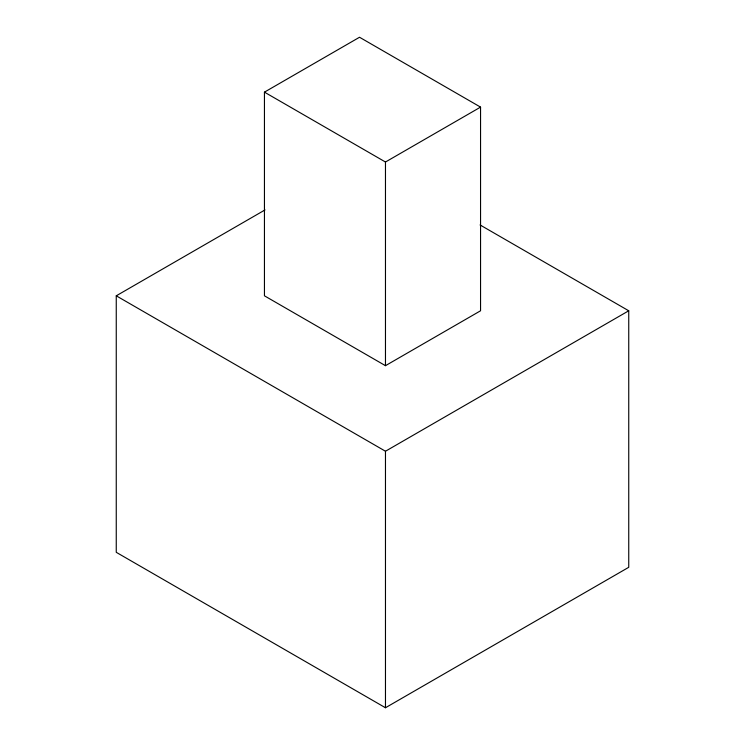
<?xml version="1.0" encoding="UTF-8"?>
<svg xmlns="http://www.w3.org/2000/svg" width="745" height="745" viewBox="0 0 745 745"><rect width="100%" height="100%" fill="white"/><g stroke="black" fill="none" stroke-linecap="round" stroke-linejoin="round"><path stroke-width="1.12" d="M264.447 92.147L359.528 37.25L480.553 107.122L480.553 310.786L385.472 365.683L264.447 295.812L264.447 92.147L385.472 162.019L480.553 107.122M480.069 224.953L628.743 310.786L628.743 567.299L385.472 707.75L116.257 552.315L116.257 295.812L265.034 209.913M116.257 295.812L385.472 451.237L628.743 310.786M385.472 162.019L385.472 365.683M385.472 451.237L385.472 707.75"/></g></svg>
